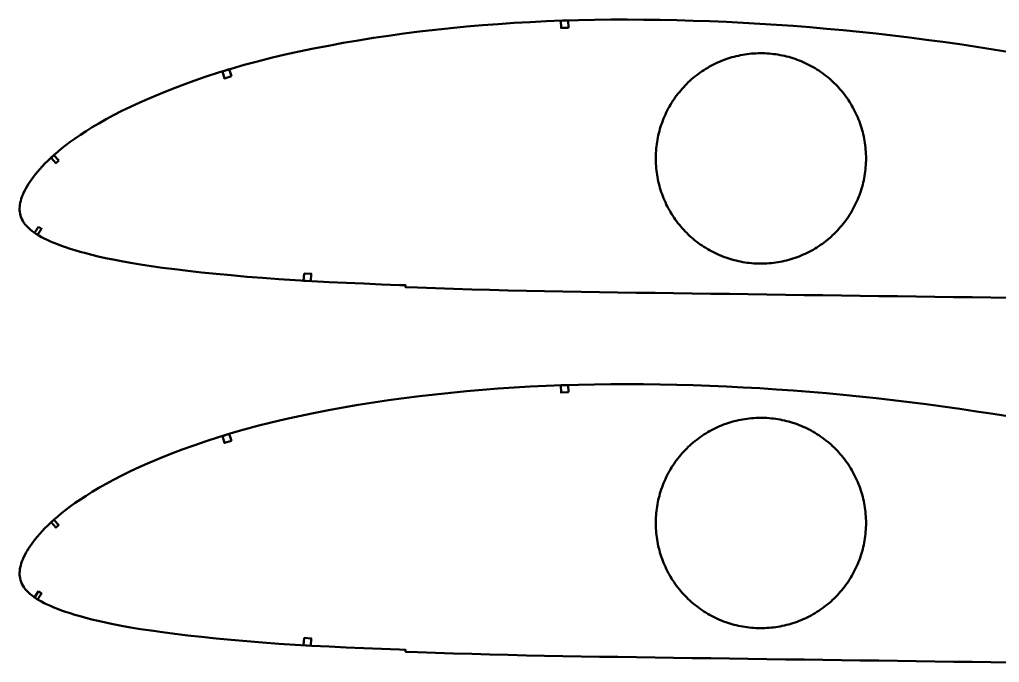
# Model space of a CAD drawing. Header units: metres. Extents: x -32 to 1074, y -15727 to -24.
# Drawn here: x -2 to 536, y -376 to -24 of the extents above; entities that cross this region are included whole.
import ezdxf

# ---------------------------------------------------------------- set-up
doc = ezdxf.new("R2010")
doc.units = ezdxf.units.M
doc.layers.add('Layer', color=7, linetype='Continuous', lineweight=50)

msp = doc.modelspace()

# ---------------------------------------------------------------- linework, layer by layer
at = {"layer": 'Layer'}
for points in [[(541.6, -41.65), (532.42, -40.18), (523.25, -38.76), (514.08, -37.4), (504.92, -36.1), (495.77, -34.87), (486.62, -33.7), (477.47, -32.6), (468.33, -31.56), (459.2, -30.58), (450.06, -29.67), (440.93, -28.83), (431.8, -28.05), (422.66, -27.34), (413.52, -26.7), (404.38, -26.12), (395.24, -25.6), (386.11, -25.15), (376.98, -24.77), (367.87, -24.45), (358.78, -24.2), (349.69, -24.02), (340.63, -23.9), (331.62, -23.85), (322.65, -23.87), (313.75, -23.96), (304.89, -24.14), (296.07, -24.41), (287.25, -24.76), (278.44, -25.2), (269.65, -25.71), (260.89, -26.3), (252.15, -26.97), (243.45, -27.71), (234.8, -28.54), (226.19, -29.45), (217.63, -30.44), (209.13, -31.51), (200.7, -32.67), (192.34, -33.91), (184.05, -35.24), (175.82, -36.66), (167.65, -38.17), (159.58, -39.74), (151.65, -41.37), (143.89, -43.08), (136.28, -44.88), (128.83, -46.76), (121.53, -48.73), (114.37, -50.79), (107.37, -52.92), (100.55, -55.13), (93.91, -57.4), (87.48, -59.74), (81.27, -62.11), (75.3, -64.5), (69.6, -66.9), (64.19, -69.28), (59.1, -71.64), (54.31, -73.98), (49.83, -76.29), (45.63, -78.55), (41.72, -80.77), (38.09, -82.93), (34.71, -85.02), (31.59, -87.05), (28.7, -89.02), (26.03, -90.93), (23.56, -92.79), (21.27, -94.61), (19.14, -96.36), (17.17, -98.07), (15.35, -99.72), (13.66, -101.32), (12.09, -102.88), (10.64, -104.4), (9.29, -105.88), (8.05, -107.32), (6.89, -108.72), (5.82, -110.09), (4.84, -111.43), (3.93, -112.75), (3.08, -114.02), (2.31, -115.25), (1.62, -116.45), (1, -117.66), (0.43, -118.86), (-0.08, -119.98), (-0.52, -121.08), (-0.87, -122.18), (-1.17, -123.28), (-1.41, -124.35), (-1.6, -125.39), (-1.73, -126.42), (-1.79, -127.39), (-1.79, -128.37), (-1.71, -129.36), (-1.54, -130.35), (-1.28, -131.36), (-0.94, -132.36), (-0.51, -133.35), (0.01, -134.32), (0.62, -135.28), (1.33, -136.23), (2.13, -137.16), (3.02, -138.08), (4, -138.97), (5.05, -139.85), (6.2, -140.7), (7.44, -141.53), (8.78, -142.34), (10.22, -143.14), (11.77, -143.93), (13.42, -144.72), (15.18, -145.51), (17.06, -146.3), (19.06, -147.1), (21.2, -147.91), (23.48, -148.72), (25.93, -149.53), (28.57, -150.34), (31.42, -151.17), (34.5, -152.01), (37.82, -152.87), (41.41, -153.75), (45.3, -154.64), (49.51, -155.52), (54.09, -156.41), (59.07, -157.28), (64.49, -158.17), (70.35, -159.06), (76.64, -159.96), (83.37, -160.84), (90.53, -161.69), (98.11, -162.52), (106.08, -163.32), (114.37, -164.11), (122.89, -164.87), (131.59, -165.58), (140.43, -166.23), (149.43, -166.81), (158.63, -167.33), (168, -167.82), (177.5, -168.27), (187.13, -168.69), (196.88, -169.09), (206.72, -169.47), (210.03, -169.59), (209.99, -170.64), (216.58, -170.89), (226.47, -171.24), (236.37, -171.57), (246.29, -171.85), (256.26, -172.12), (266.27, -172.37), (276.3, -172.61), (286.33, -172.83), (296.34, -173.03), (306.37, -173.2), (316.45, -173.35), (326.58, -173.5), (336.72, -173.65), (346.9, -173.8), (357.08, -173.95), (367.29, -174.09), (377.52, -174.23), (387.76, -174.37), (398, -174.51), (408.25, -174.66), (418.49, -174.81), (428.72, -174.96), (438.96, -175.09), (449.2, -175.23), (459.44, -175.36), (469.69, -175.5), (479.93, -175.65), (490.17, -175.8), (500.41, -175.94), (510.65, -176.07), (520.89, -176.2), (531.12, -176.33), (541.33, -176.47)], [(541.6, -41.65), (532.42, -40.18), (523.25, -38.76), (514.08, -37.4), (504.92, -36.1), (495.77, -34.87), (486.62, -33.7), (477.47, -32.6), (468.33, -31.56), (459.2, -30.58), (450.06, -29.67), (440.93, -28.83), (431.8, -28.05), (422.66, -27.34), (413.52, -26.7), (404.38, -26.12), (395.24, -25.6), (386.11, -25.15), (376.98, -24.77), (367.87, -24.45), (358.78, -24.2), (349.69, -24.02), (340.63, -23.9), (331.62, -23.85), (322.65, -23.87), (313.75, -23.96), (304.89, -24.14), (296.07, -24.41), (287.25, -24.76), (278.44, -25.2), (269.65, -25.71), (260.89, -26.3), (252.15, -26.97), (243.45, -27.71), (234.8, -28.54), (226.19, -29.45), (217.63, -30.44), (209.13, -31.51), (200.7, -32.67), (192.34, -33.91), (184.05, -35.24), (175.82, -36.66), (167.65, -38.17), (159.58, -39.74), (151.65, -41.37), (143.89, -43.08), (136.28, -44.88), (128.83, -46.76), (121.53, -48.73), (114.37, -50.79), (107.37, -52.92), (100.55, -55.13), (93.91, -57.4), (87.48, -59.74), (81.27, -62.11), (75.3, -64.5), (69.6, -66.9), (64.19, -69.28), (59.1, -71.64), (54.31, -73.98), (49.83, -76.29), (45.63, -78.55), (41.72, -80.77), (38.09, -82.93), (34.71, -85.02), (31.59, -87.05), (28.7, -89.02), (26.03, -90.93), (23.56, -92.79), (21.27, -94.61), (19.14, -96.36), (17.17, -98.07), (15.35, -99.72), (13.66, -101.32), (12.09, -102.88), (10.64, -104.4), (9.29, -105.88), (8.05, -107.32), (6.89, -108.72), (5.82, -110.09), (4.84, -111.43), (3.93, -112.75), (3.08, -114.02), (2.31, -115.25), (1.62, -116.45), (1, -117.66), (0.43, -118.86), (-0.08, -119.98), (-0.52, -121.08), (-0.87, -122.18), (-1.17, -123.28), (-1.41, -124.35), (-1.6, -125.39), (-1.73, -126.42), (-1.79, -127.39), (-1.79, -128.37), (-1.71, -129.36), (-1.54, -130.35), (-1.28, -131.36), (-0.94, -132.36), (-0.51, -133.35), (0.01, -134.32), (0.62, -135.28), (1.33, -136.23), (2.13, -137.16), (3.02, -138.08), (4, -138.97), (5.05, -139.85), (6.2, -140.7), (7.44, -141.53), (8.78, -142.34), (10.22, -143.14), (11.77, -143.93), (13.42, -144.72), (15.18, -145.51), (17.06, -146.3), (19.06, -147.1), (21.2, -147.91), (23.48, -148.72), (25.93, -149.53), (28.57, -150.34), (31.42, -151.17), (34.5, -152.01), (37.82, -152.87), (41.41, -153.75), (45.3, -154.64), (49.51, -155.52), (54.09, -156.41), (59.07, -157.28), (64.49, -158.17), (70.35, -159.06), (76.64, -159.96), (83.37, -160.84), (90.53, -161.69), (98.11, -162.52), (106.08, -163.32), (114.37, -164.11), (122.89, -164.87), (131.59, -165.58), (140.43, -166.23), (149.43, -166.81), (158.63, -167.33), (168, -167.82), (177.5, -168.27), (187.13, -168.69), (196.88, -169.09), (206.72, -169.47), (210.03, -169.59), (209.99, -170.64), (216.58, -170.89), (226.47, -171.24), (236.37, -171.57), (246.29, -171.85), (256.26, -172.12), (266.27, -172.37), (276.3, -172.61), (286.33, -172.83), (296.34, -173.03), (306.37, -173.2), (316.45, -173.35), (326.58, -173.5), (336.72, -173.65), (346.9, -173.8), (357.08, -173.95), (367.29, -174.09), (377.52, -174.23), (387.76, -174.37), (398, -174.51), (408.25, -174.66), (418.49, -174.81), (428.72, -174.96), (438.96, -175.09), (449.2, -175.23), (459.44, -175.36), (469.69, -175.5), (479.93, -175.65), (490.17, -175.8), (500.41, -175.94), (510.65, -176.07), (520.89, -176.2), (531.12, -176.33), (541.33, -176.47)], [(299.37, -28.31), (295.37, -28.43), (295.25, -24.44), (299.24, -24.31), (299.37, -28.31)], [(114.47, -54.94), (110.64, -56.11), (109.47, -52.28), (113.3, -51.11), (114.47, -54.94)], [(19.65, -101.22), (18.17, -102.56), (15.48, -99.6), (16.97, -98.26), (19.65, -101.22)], [(8.58, -137.48), (10.25, -138.6), (8.02, -141.92), (6.36, -140.81), (8.58, -137.48)], [(154.31, -163.08), (158.3, -163.31), (158.08, -167.3), (154.08, -167.07), (154.31, -163.08)], [(541.6, -241.65), (532.42, -240.18), (523.25, -238.76), (514.08, -237.4), (504.92, -236.1), (495.77, -234.87), (486.62, -233.7), (477.47, -232.6), (468.33, -231.56), (459.2, -230.58), (450.06, -229.67), (440.93, -228.83), (431.8, -228.05), (422.66, -227.34), (413.52, -226.7), (404.38, -226.12), (395.24, -225.6), (386.11, -225.15), (376.98, -224.77), (367.87, -224.45), (358.78, -224.2), (349.69, -224.02), (340.63, -223.9), (331.62, -223.85), (322.65, -223.87), (313.75, -223.96), (304.89, -224.14), (296.07, -224.41), (287.25, -224.76), (278.44, -225.2), (269.65, -225.71), (260.89, -226.3), (252.15, -226.97), (243.45, -227.71), (234.8, -228.54), (226.19, -229.45), (217.63, -230.44), (209.13, -231.51), (200.7, -232.67), (192.34, -233.91), (184.05, -235.24), (175.82, -236.66), (167.65, -238.17), (159.58, -239.74), (151.65, -241.37), (143.89, -243.08), (136.28, -244.88), (128.83, -246.76), (121.53, -248.73), (114.37, -250.79), (107.37, -252.92), (100.55, -255.13), (93.91, -257.4), (87.48, -259.74), (81.27, -262.11), (75.3, -264.5), (69.6, -266.9), (64.19, -269.28), (59.1, -271.64), (54.31, -273.98), (49.83, -276.29), (45.63, -278.55), (41.72, -280.77), (38.09, -282.93), (34.71, -285.02), (31.59, -287.05), (28.7, -289.02), (26.03, -290.93), (23.56, -292.79), (21.27, -294.61), (19.14, -296.36), (17.17, -298.07), (15.35, -299.72), (13.66, -301.32), (12.09, -302.88), (10.64, -304.4), (9.29, -305.88), (8.05, -307.32), (6.89, -308.72), (5.82, -310.09), (4.84, -311.43), (3.93, -312.75), (3.08, -314.02), (2.31, -315.25), (1.62, -316.45), (1, -317.66), (0.43, -318.86), (-0.08, -319.98), (-0.52, -321.08), (-0.87, -322.18), (-1.17, -323.28), (-1.41, -324.35), (-1.6, -325.39), (-1.73, -326.42), (-1.79, -327.39), (-1.79, -328.37), (-1.71, -329.36), (-1.54, -330.35), (-1.28, -331.36), (-0.94, -332.36), (-0.51, -333.35), (0.01, -334.32), (0.62, -335.28), (1.33, -336.23), (2.13, -337.16), (3.02, -338.08), (4, -338.97), (5.05, -339.85), (6.2, -340.7), (7.44, -341.53), (8.78, -342.34), (10.22, -343.14), (11.77, -343.93), (13.42, -344.72), (15.18, -345.51), (17.06, -346.3), (19.06, -347.1), (21.2, -347.91), (23.48, -348.72), (25.93, -349.53), (28.57, -350.34), (31.42, -351.17), (34.5, -352.01), (37.82, -352.87), (41.41, -353.75), (45.3, -354.64), (49.51, -355.52), (54.09, -356.41), (59.07, -357.28), (64.49, -358.17), (70.35, -359.06), (76.64, -359.96), (83.37, -360.84), (90.53, -361.69), (98.11, -362.52), (106.08, -363.32), (114.37, -364.11), (122.89, -364.87), (131.59, -365.58), (140.43, -366.23), (149.43, -366.81), (158.63, -367.33), (168, -367.82), (177.5, -368.27), (187.13, -368.69), (196.88, -369.09), (206.72, -369.47), (210.03, -369.59), (209.99, -370.64), (216.58, -370.89), (226.47, -371.24), (236.37, -371.57), (246.29, -371.85), (256.26, -372.12), (266.27, -372.37), (276.3, -372.61), (286.33, -372.83), (296.34, -373.03), (306.37, -373.2), (316.45, -373.35), (326.58, -373.5), (336.72, -373.65), (346.9, -373.8), (357.08, -373.95), (367.29, -374.09), (377.52, -374.23), (387.76, -374.37), (398, -374.51), (408.25, -374.66), (418.49, -374.81), (428.72, -374.96), (438.96, -375.09), (449.2, -375.23), (459.44, -375.36), (469.69, -375.5), (479.93, -375.65), (490.17, -375.8), (500.41, -375.94), (510.65, -376.07), (520.89, -376.2), (531.12, -376.33), (541.33, -376.47)], [(541.6, -241.65), (532.42, -240.18), (523.25, -238.76), (514.08, -237.4), (504.92, -236.1), (495.77, -234.87), (486.62, -233.7), (477.47, -232.6), (468.33, -231.56), (459.2, -230.58), (450.06, -229.67), (440.93, -228.83), (431.8, -228.05), (422.66, -227.34), (413.52, -226.7), (404.38, -226.12), (395.24, -225.6), (386.11, -225.15), (376.98, -224.77), (367.87, -224.45), (358.78, -224.2), (349.69, -224.02), (340.63, -223.9), (331.62, -223.85), (322.65, -223.87), (313.75, -223.96), (304.89, -224.14), (296.07, -224.41), (287.25, -224.76), (278.44, -225.2), (269.65, -225.71), (260.89, -226.3), (252.15, -226.97), (243.45, -227.71), (234.8, -228.54), (226.19, -229.45), (217.63, -230.44), (209.13, -231.51), (200.7, -232.67), (192.34, -233.91), (184.05, -235.24), (175.82, -236.66), (167.65, -238.17), (159.58, -239.74), (151.65, -241.37), (143.89, -243.08), (136.28, -244.88), (128.83, -246.76), (121.53, -248.73), (114.37, -250.79), (107.37, -252.92), (100.55, -255.13), (93.91, -257.4), (87.48, -259.74), (81.27, -262.11), (75.3, -264.5), (69.6, -266.9), (64.19, -269.28), (59.1, -271.64), (54.31, -273.98), (49.83, -276.29), (45.63, -278.55), (41.72, -280.77), (38.09, -282.93), (34.71, -285.02), (31.59, -287.05), (28.7, -289.02), (26.03, -290.93), (23.56, -292.79), (21.27, -294.61), (19.14, -296.36), (17.17, -298.07), (15.35, -299.72), (13.66, -301.32), (12.09, -302.88), (10.64, -304.4), (9.29, -305.88), (8.05, -307.32), (6.89, -308.72), (5.82, -310.09), (4.84, -311.43), (3.93, -312.75), (3.08, -314.02), (2.31, -315.25), (1.62, -316.45), (1, -317.66), (0.43, -318.86), (-0.08, -319.98), (-0.52, -321.08), (-0.87, -322.18), (-1.17, -323.28), (-1.41, -324.35), (-1.6, -325.39), (-1.73, -326.42), (-1.79, -327.39), (-1.79, -328.37), (-1.71, -329.36), (-1.54, -330.35), (-1.28, -331.36), (-0.94, -332.36), (-0.51, -333.35), (0.01, -334.32), (0.62, -335.28), (1.33, -336.23), (2.13, -337.16), (3.02, -338.08), (4, -338.97), (5.05, -339.85), (6.2, -340.7), (7.44, -341.53), (8.78, -342.34), (10.22, -343.14), (11.77, -343.93), (13.42, -344.72), (15.18, -345.51), (17.06, -346.3), (19.06, -347.1), (21.2, -347.91), (23.48, -348.72), (25.93, -349.53), (28.57, -350.34), (31.42, -351.17), (34.5, -352.01), (37.82, -352.87), (41.41, -353.75), (45.3, -354.64), (49.51, -355.52), (54.09, -356.41), (59.07, -357.28), (64.49, -358.17), (70.35, -359.06), (76.64, -359.96), (83.37, -360.84), (90.53, -361.69), (98.11, -362.52), (106.08, -363.32), (114.37, -364.11), (122.89, -364.87), (131.59, -365.58), (140.43, -366.23), (149.43, -366.81), (158.63, -367.33), (168, -367.82), (177.5, -368.27), (187.13, -368.69), (196.88, -369.09), (206.72, -369.47), (210.03, -369.59), (209.99, -370.64), (216.58, -370.89), (226.47, -371.24), (236.37, -371.57), (246.29, -371.85), (256.26, -372.12), (266.27, -372.37), (276.3, -372.61), (286.33, -372.83), (296.34, -373.03), (306.37, -373.2), (316.45, -373.35), (326.58, -373.5), (336.72, -373.65), (346.9, -373.8), (357.08, -373.95), (367.29, -374.09), (377.52, -374.23), (387.76, -374.37), (398, -374.51), (408.25, -374.66), (418.49, -374.81), (428.72, -374.96), (438.96, -375.09), (449.2, -375.23), (459.44, -375.36), (469.69, -375.5), (479.93, -375.65), (490.17, -375.8), (500.41, -375.94), (510.65, -376.07), (520.89, -376.2), (531.12, -376.33), (541.33, -376.47)], [(299.37, -228.31), (295.37, -228.43), (295.25, -224.44), (299.24, -224.31), (299.37, -228.31)], [(114.47, -254.94), (110.64, -256.11), (109.47, -252.28), (113.3, -251.11), (114.47, -254.94)], [(19.65, -301.22), (18.17, -302.56), (15.48, -299.6), (16.97, -298.26), (19.65, -301.22)], [(8.58, -337.48), (10.25, -338.6), (8.02, -341.92), (6.36, -340.81), (8.58, -337.48)], [(154.31, -363.08), (158.3, -363.31), (158.08, -367.3), (154.08, -367.07), (154.31, -363.08)]]:
    msp.add_lwpolyline(points, dxfattribs=at)
for points in [[(462.69, -100), (462.68, -98.79), (462.64, -97.58), (462.58, -96.37), (462.49, -95.16), (462.38, -93.95), (462.24, -92.74), (462.07, -91.54), (461.88, -90.35), (461.67, -89.15), (461.43, -87.97), (461.16, -86.78), (460.87, -85.6), (460.56, -84.43), (460.22, -83.27), (459.85, -82.11), (459.46, -80.96), (459.05, -79.82), (458.62, -78.69), (458.16, -77.57), (457.67, -76.46), (457.17, -75.36), (456.64, -74.27), (456.09, -73.19), (455.51, -72.12), (454.91, -71.07), (454.3, -70.02), (453.65, -68.99), (452.99, -67.98), (452.31, -66.98), (451.6, -65.99), (450.88, -65.02), (450.13, -64.06), (449.37, -63.12), (448.58, -62.2), (447.78, -61.29), (446.96, -60.4), (446.12, -59.53), (445.26, -58.67), (444.38, -57.83), (443.49, -57.02), (442.57, -56.22), (441.65, -55.44), (440.7, -54.68), (439.74, -53.94), (438.76, -53.22), (437.77, -52.52), (436.77, -51.84), (435.75, -51.18), (434.72, -50.55), (433.67, -49.93), (432.61, -49.34), (431.54, -48.77), (430.46, -48.23), (429.37, -47.7), (428.26, -47.2), (427.15, -46.73), (426.02, -46.27), (424.89, -45.84), (423.75, -45.44), (422.6, -45.05), (421.44, -44.7), (420.27, -44.36), (419.1, -44.05), (417.92, -43.77), (416.74, -43.51), (415.55, -43.28), (414.35, -43.07), (413.16, -42.88), (411.95, -42.73), (410.75, -42.59), (409.54, -42.48), (408.33, -42.4), (407.12, -42.34), (405.91, -42.31), (404.7, -42.31), (403.48, -42.32), (402.27, -42.37), (401.06, -42.44), (399.85, -42.53), (398.65, -42.66), (397.44, -42.8), (396.24, -42.97), (395.05, -43.17), (393.86, -43.39), (392.67, -43.64), (391.49, -43.91), (390.31, -44.21), (389.14, -44.53), (387.98, -44.87), (386.83, -45.24), (385.68, -45.64), (384.54, -46.05), (383.41, -46.5), (382.29, -46.96), (381.18, -47.45), (380.08, -47.96), (379, -48.5), (377.92, -49.06), (376.86, -49.64), (375.8, -50.24), (374.76, -50.86), (373.74, -51.51), (372.73, -52.18), (371.73, -52.86), (370.75, -53.57), (369.78, -54.3), (368.83, -55.05), (367.89, -55.82), (366.97, -56.61), (366.07, -57.42), (365.18, -58.25), (364.31, -59.1), (363.46, -59.96), (362.63, -60.84), (361.81, -61.74), (361.02, -62.66), (360.25, -63.59), (359.49, -64.54), (358.76, -65.5), (358.04, -66.48), (357.35, -67.48), (356.67, -68.48), (356.02, -69.51), (355.39, -70.54), (354.78, -71.59), (354.2, -72.65), (353.63, -73.73), (353.09, -74.81), (352.58, -75.91), (352.08, -77.01), (351.61, -78.13), (351.16, -79.26), (350.74, -80.39), (350.34, -81.54), (349.96, -82.69), (349.61, -83.85), (349.28, -85.02), (348.98, -86.19), (348.7, -87.37), (348.45, -88.56), (348.22, -89.75), (348.02, -90.94), (347.84, -92.14), (347.69, -93.35), (347.56, -94.55), (347.46, -95.76), (347.38, -96.97), (347.33, -98.18), (347.31, -99.39), (347.31, -100.61), (347.33, -101.82), (347.38, -103.03), (347.46, -104.24), (347.56, -105.45), (347.69, -106.65), (347.84, -107.86), (348.02, -109.06), (348.22, -110.25), (348.45, -111.44), (348.7, -112.63), (348.98, -113.81), (349.28, -114.98), (349.61, -116.15), (349.96, -117.31), (350.34, -118.46), (350.74, -119.61), (351.16, -120.74), (351.61, -121.87), (352.08, -122.99), (352.58, -124.09), (353.09, -125.19), (353.63, -126.27), (354.2, -127.35), (354.78, -128.41), (355.39, -129.46), (356.02, -130.49), (356.67, -131.52), (357.35, -132.52), (358.04, -133.52), (358.76, -134.5), (359.49, -135.46), (360.25, -136.41), (361.02, -137.34), (361.81, -138.26), (362.63, -139.16), (363.46, -140.04), (364.31, -140.9), (365.18, -141.75), (366.07, -142.58), (366.97, -143.39), (367.89, -144.18), (368.83, -144.95), (369.78, -145.7), (370.75, -146.43), (371.73, -147.14), (372.73, -147.82), (373.74, -148.49), (374.76, -149.14), (375.8, -149.76), (376.86, -150.36), (377.92, -150.94), (379, -151.5), (380.08, -152.04), (381.18, -152.55), (382.29, -153.04), (383.41, -153.5), (384.54, -153.95), (385.68, -154.36), (386.83, -154.76), (387.98, -155.13), (389.14, -155.47), (390.31, -155.79), (391.49, -156.09), (392.67, -156.36), (393.86, -156.61), (395.05, -156.83), (396.24, -157.03), (397.44, -157.2), (398.65, -157.34), (399.85, -157.47), (401.06, -157.56), (402.27, -157.63), (403.48, -157.68), (404.7, -157.69), (405.91, -157.69), (407.12, -157.66), (408.33, -157.6), (409.54, -157.52), (410.75, -157.41), (411.95, -157.27), (413.16, -157.12), (414.35, -156.93), (415.55, -156.72), (416.74, -156.49), (417.92, -156.23), (419.1, -155.95), (420.27, -155.64), (421.44, -155.3), (422.6, -154.95), (423.75, -154.56), (424.89, -154.16), (426.02, -153.73), (427.15, -153.27), (428.26, -152.8), (429.37, -152.3), (430.46, -151.77), (431.54, -151.23), (432.61, -150.66), (433.67, -150.07), (434.72, -149.45), (435.75, -148.82), (436.77, -148.16), (437.77, -147.48), (438.76, -146.78), (439.74, -146.06), (440.7, -145.32), (441.65, -144.56), (442.57, -143.78), (443.49, -142.98), (444.38, -142.17), (445.26, -141.33), (446.12, -140.47), (446.96, -139.6), (447.78, -138.71), (448.58, -137.8), (449.37, -136.88), (450.13, -135.94), (450.88, -134.98), (451.6, -134.01), (452.31, -133.02), (452.99, -132.02), (453.65, -131.01), (454.3, -129.98), (454.91, -128.93), (455.51, -127.88), (456.09, -126.81), (456.64, -125.73), (457.17, -124.64), (457.67, -123.54), (458.16, -122.43), (458.62, -121.31), (459.05, -120.18), (459.46, -119.04), (459.85, -117.89), (460.22, -116.73), (460.56, -115.57), (460.87, -114.4), (461.16, -113.22), (461.43, -112.03), (461.67, -110.85), (461.88, -109.65), (462.07, -108.46), (462.24, -107.26), (462.38, -106.05), (462.49, -104.84), (462.58, -103.63), (462.64, -102.42), (462.68, -101.21), (462.69, -100)], [(462.69, -300), (462.68, -298.79), (462.64, -297.58), (462.58, -296.37), (462.49, -295.16), (462.38, -293.95), (462.24, -292.74), (462.07, -291.54), (461.88, -290.35), (461.67, -289.15), (461.43, -287.97), (461.16, -286.78), (460.87, -285.6), (460.56, -284.43), (460.22, -283.27), (459.85, -282.11), (459.46, -280.96), (459.05, -279.82), (458.62, -278.69), (458.16, -277.57), (457.67, -276.46), (457.17, -275.36), (456.64, -274.27), (456.09, -273.19), (455.51, -272.12), (454.91, -271.07), (454.3, -270.02), (453.65, -268.99), (452.99, -267.98), (452.31, -266.98), (451.6, -265.99), (450.88, -265.02), (450.13, -264.06), (449.37, -263.12), (448.58, -262.2), (447.78, -261.29), (446.96, -260.4), (446.12, -259.53), (445.26, -258.67), (444.38, -257.83), (443.49, -257.02), (442.57, -256.22), (441.65, -255.44), (440.7, -254.68), (439.74, -253.94), (438.76, -253.22), (437.77, -252.52), (436.77, -251.84), (435.75, -251.18), (434.72, -250.55), (433.67, -249.93), (432.61, -249.34), (431.54, -248.77), (430.46, -248.23), (429.37, -247.7), (428.26, -247.2), (427.15, -246.73), (426.02, -246.27), (424.89, -245.84), (423.75, -245.44), (422.6, -245.05), (421.44, -244.7), (420.27, -244.36), (419.1, -244.05), (417.92, -243.77), (416.74, -243.51), (415.55, -243.28), (414.35, -243.07), (413.16, -242.88), (411.95, -242.73), (410.75, -242.59), (409.54, -242.48), (408.33, -242.4), (407.12, -242.34), (405.91, -242.31), (404.7, -242.31), (403.48, -242.32), (402.27, -242.37), (401.06, -242.44), (399.85, -242.53), (398.65, -242.66), (397.44, -242.8), (396.24, -242.97), (395.05, -243.17), (393.86, -243.39), (392.67, -243.64), (391.49, -243.91), (390.31, -244.21), (389.14, -244.53), (387.98, -244.87), (386.83, -245.24), (385.68, -245.64), (384.54, -246.05), (383.41, -246.5), (382.29, -246.96), (381.18, -247.45), (380.08, -247.96), (379, -248.5), (377.92, -249.06), (376.86, -249.64), (375.8, -250.24), (374.76, -250.86), (373.74, -251.51), (372.73, -252.18), (371.73, -252.86), (370.75, -253.57), (369.78, -254.3), (368.83, -255.05), (367.89, -255.82), (366.97, -256.61), (366.07, -257.42), (365.18, -258.25), (364.31, -259.1), (363.46, -259.96), (362.63, -260.84), (361.81, -261.74), (361.02, -262.66), (360.25, -263.59), (359.49, -264.54), (358.76, -265.5), (358.04, -266.48), (357.35, -267.48), (356.67, -268.48), (356.02, -269.51), (355.39, -270.54), (354.78, -271.59), (354.2, -272.65), (353.63, -273.73), (353.09, -274.81), (352.58, -275.91), (352.08, -277.01), (351.61, -278.13), (351.16, -279.26), (350.74, -280.39), (350.34, -281.54), (349.96, -282.69), (349.61, -283.85), (349.28, -285.02), (348.98, -286.19), (348.7, -287.37), (348.45, -288.56), (348.22, -289.75), (348.02, -290.94), (347.84, -292.14), (347.69, -293.35), (347.56, -294.55), (347.46, -295.76), (347.38, -296.97), (347.33, -298.18), (347.31, -299.39), (347.31, -300.61), (347.33, -301.82), (347.38, -303.03), (347.46, -304.24), (347.56, -305.45), (347.69, -306.65), (347.84, -307.86), (348.02, -309.06), (348.22, -310.25), (348.45, -311.44), (348.7, -312.63), (348.98, -313.81), (349.28, -314.98), (349.61, -316.15), (349.96, -317.31), (350.34, -318.46), (350.74, -319.61), (351.16, -320.74), (351.61, -321.87), (352.08, -322.99), (352.58, -324.09), (353.09, -325.19), (353.63, -326.27), (354.2, -327.35), (354.78, -328.41), (355.39, -329.46), (356.02, -330.49), (356.67, -331.52), (357.35, -332.52), (358.04, -333.52), (358.76, -334.5), (359.49, -335.46), (360.25, -336.41), (361.02, -337.34), (361.81, -338.26), (362.63, -339.16), (363.46, -340.04), (364.31, -340.9), (365.18, -341.75), (366.07, -342.58), (366.97, -343.39), (367.89, -344.18), (368.83, -344.95), (369.78, -345.7), (370.75, -346.43), (371.73, -347.14), (372.73, -347.82), (373.74, -348.49), (374.76, -349.14), (375.8, -349.76), (376.86, -350.36), (377.92, -350.94), (379, -351.5), (380.08, -352.04), (381.18, -352.55), (382.29, -353.04), (383.41, -353.5), (384.54, -353.95), (385.68, -354.36), (386.83, -354.76), (387.98, -355.13), (389.14, -355.47), (390.31, -355.79), (391.49, -356.09), (392.67, -356.36), (393.86, -356.61), (395.05, -356.83), (396.24, -357.03), (397.44, -357.2), (398.65, -357.34), (399.85, -357.47), (401.06, -357.56), (402.27, -357.63), (403.48, -357.68), (404.7, -357.69), (405.91, -357.69), (407.12, -357.66), (408.33, -357.6), (409.54, -357.52), (410.75, -357.41), (411.95, -357.27), (413.16, -357.12), (414.35, -356.93), (415.55, -356.72), (416.74, -356.49), (417.92, -356.23), (419.1, -355.95), (420.27, -355.64), (421.44, -355.3), (422.6, -354.95), (423.75, -354.56), (424.89, -354.16), (426.02, -353.73), (427.15, -353.27), (428.26, -352.8), (429.37, -352.3), (430.46, -351.77), (431.54, -351.23), (432.61, -350.66), (433.67, -350.07), (434.72, -349.45), (435.75, -348.82), (436.77, -348.16), (437.77, -347.48), (438.76, -346.78), (439.74, -346.06), (440.7, -345.32), (441.65, -344.56), (442.57, -343.78), (443.49, -342.98), (444.38, -342.17), (445.26, -341.33), (446.12, -340.47), (446.96, -339.6), (447.78, -338.71), (448.58, -337.8), (449.37, -336.88), (450.13, -335.94), (450.88, -334.98), (451.6, -334.01), (452.31, -333.02), (452.99, -332.02), (453.65, -331.01), (454.3, -329.98), (454.91, -328.93), (455.51, -327.88), (456.09, -326.81), (456.64, -325.73), (457.17, -324.64), (457.67, -323.54), (458.16, -322.43), (458.62, -321.31), (459.05, -320.18), (459.46, -319.04), (459.85, -317.89), (460.22, -316.73), (460.56, -315.57), (460.87, -314.4), (461.16, -313.22), (461.43, -312.03), (461.67, -310.85), (461.88, -309.65), (462.07, -308.46), (462.24, -307.26), (462.38, -306.05), (462.49, -304.84), (462.58, -303.63), (462.64, -302.42), (462.68, -301.21), (462.69, -300)]]:
    msp.add_lwpolyline(points, close=True, dxfattribs=at)

doc.saveas('drawing.dxf')
